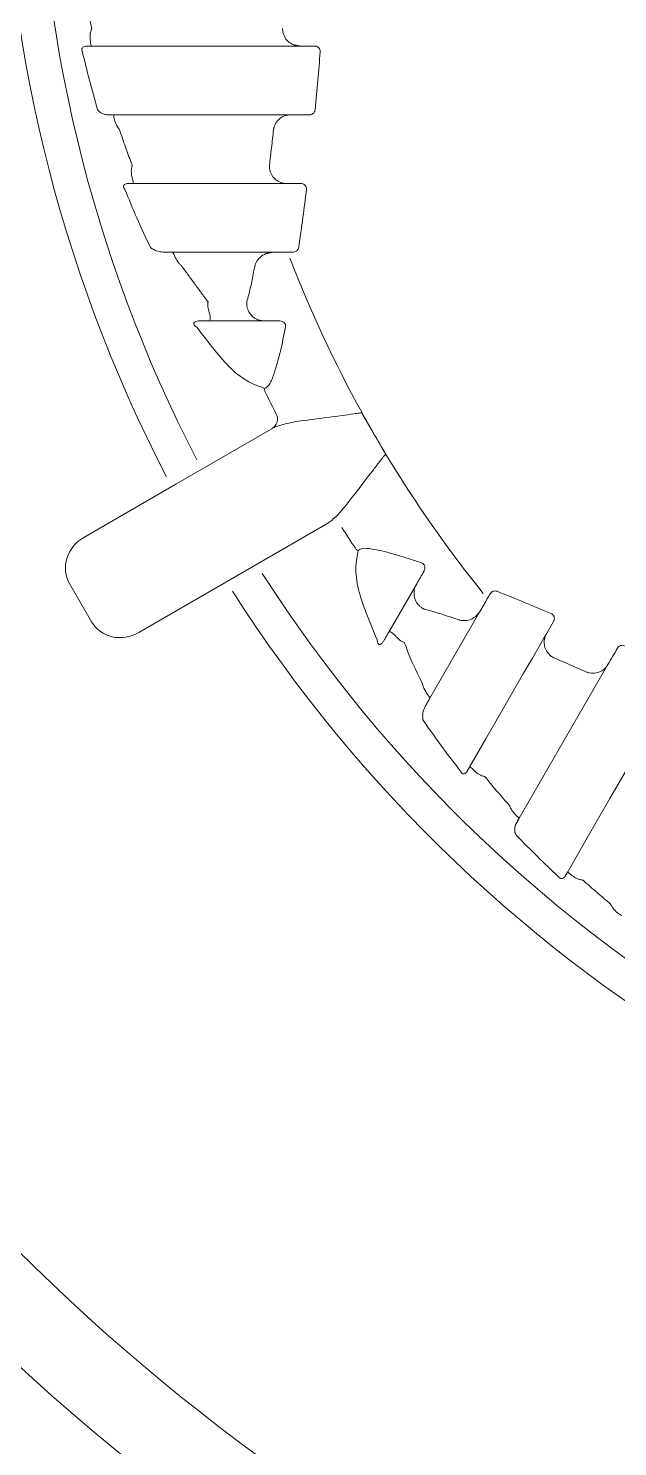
# Model space of a CAD drawing. Header units: inches. Extents: x -1 to 81, y -22 to 129.
# Drawn here: x 3.083 to 3.62, y 59.485 to 60.775 of the extents above; entities that cross this region are included whole.
import ezdxf

# ---------------------------------------------------------------- set-up
doc = ezdxf.new("R2010")
doc.units = ezdxf.units.IN
doc.header["$MEASUREMENT"] = 0
doc.layers.add('1', color=4, linetype='Continuous')

# ---------------------------------------------------------------- blocks, each defined once
blk = doc.blocks.new('FROG')
at = {"layer": '1', "color": 3, "lineweight": 5}
for p, q in [((-0.9991, -0.5537), (-0.9891, -0.571)), ((-1.1692, -0.6173), (-1.0802, -0.5659)), ((-0.9891, -0.571), (-0.9791, -0.5883)), ((-1.2528, -0.6656), (-1.1692, -0.6173)), ((-1.0302, -0.6525), (-1.1192, -0.7039)), ((-1.2659, -0.7077), (-1.2459, -0.7424)), ((-1.1192, -0.7039), (-1.2028, -0.7522)), ((-0.9753, -0.7518), (-0.9499, -0.7079)), ((-0.8923, -0.7331), (-0.9379, -0.8119)), ((-0.8319, -0.7533), (-0.8253, -0.742)), ((-0.7759, -0.7813), (-0.8565, -0.921))]:
    blk.add_line(p, q, dxfattribs=at)
at = {"layer": '1', "color": 3, "lineweight": 5, "flags": 128}
for points in [[(-1.0565, -0.2188), (-1.0614, -0.2188), (-1.0721, -0.2188), (-1.0884, -0.2188), (-1.1102, -0.2188), (-1.1372, -0.2188), (-1.1691, -0.2188), (-1.2056, -0.2188), (-1.2462, -0.2188)], [(-1.0428, -0.2188), (-1.0445, -0.2188), (-1.0462, -0.2188), (-1.0479, -0.2188), (-1.0496, -0.2188), (-1.0513, -0.2188), (-1.0531, -0.2188), (-1.0548, -0.2188), (-1.0565, -0.2188)], [(-1.2258, -0.2813), (-1.1917, -0.2813), (-1.161, -0.2813), (-1.1342, -0.2813), (-1.1115, -0.2813), (-1.093, -0.2813), (-1.0789, -0.2813), (-1.0694, -0.2813), (-1.0646, -0.2813)], [(-1.0646, -0.2813), (-1.0624, -0.2813), (-1.0603, -0.2813), (-1.0581, -0.2813), (-1.056, -0.2813), (-1.0538, -0.2813), (-1.0517, -0.2813), (-1.0495, -0.2813), (-1.0474, -0.2813)], [(-1.0683, -0.3438), (-1.073, -0.3438), (-1.0815, -0.3438), (-1.0938, -0.3438), (-1.1098, -0.3438), (-1.1293, -0.3438), (-1.1523, -0.3438), (-1.1785, -0.3438), (-1.2077, -0.3438)], [(-1.0553, -0.3438), (-1.0569, -0.3438), (-1.0585, -0.3438), (-1.0602, -0.3438), (-1.0618, -0.3438), (-1.0634, -0.3438), (-1.0651, -0.3438), (-1.0667, -0.3438), (-1.0683, -0.3438)], [(-1.1721, -0.4063), (-1.1537, -0.4063), (-1.1372, -0.4063), (-1.1226, -0.4063), (-1.1101, -0.4063), (-1.0996, -0.4063), (-1.0912, -0.4063), (-1.085, -0.4063), (-1.081, -0.4063)], [(-1.0639, -0.4063), (-1.0637, -0.4063), (-1.0636, -0.4063), (-1.0634, -0.4063), (-1.0632, -0.4063), (-1.063, -0.4063), (-1.0628, -0.4063), (-1.0627, -0.4063), (-1.0625, -0.4063)], [(-1.088, -0.4688), (-1.0912, -0.4688), (-1.0953, -0.4688), (-1.1004, -0.4688), (-1.1063, -0.4688), (-1.1131, -0.4688), (-1.1208, -0.4688), (-1.1294, -0.4688), (-1.1387, -0.4688)], [(-0.8831, -0.717), (-0.8832, -0.7172), (-0.8832, -0.7173), (-0.8833, -0.7175), (-0.8834, -0.7176), (-0.8835, -0.7178), (-0.8836, -0.7179), (-0.8837, -0.7181), (-0.8838, -0.7182)], [(-0.9015, -0.874), (-0.8869, -0.8487), (-0.8738, -0.826), (-0.8624, -0.8062), (-0.8526, -0.7892), (-0.8446, -0.7754), (-0.8385, -0.7648), (-0.8342, -0.7574), (-0.8319, -0.7533)], [(-0.7673, -0.7664), (-0.7683, -0.7683), (-0.7694, -0.7702), (-0.7705, -0.772), (-0.7716, -0.7739), (-0.7726, -0.7757), (-0.7737, -0.7776), (-0.7748, -0.7795), (-0.7759, -0.7813)], [(-0.8125, -0.9699), (-0.7922, -0.9347), (-0.774, -0.9031), (-0.758, -0.8755), (-0.7446, -0.8521), (-0.7337, -0.8332), (-0.7255, -0.8191), (-0.7202, -0.8099), (-0.7177, -0.8056)]]:
    blk.add_lwpolyline(points, dxfattribs=at)
at = {"layer": '1', "linetype": 'Continuous', "lineweight": 15}
for radius in [1.995, 1.9325, 1.8575]:
    blk.add_circle((0, 0), radius, dxfattribs=at)
at = {"layer": '1', "color": 3, "lineweight": 5}
for centre, radius, start, end in [((0, 0), 1.3265, 152.5926, 207.4074), ((0, 0), 1.2949, 152.6358, 207.3642), ((0, 0), 1.1421, 201.1339, 208.8898), ((-1.0833, -0.531), 0.00511, 169.9887, 204.9633), ((0, 0), 1.2115, 206.1074, 207.1841), ((-1.0865, -0.5581), 0.0099, 300.5131, 27.808), ((0, 0), 1.1421, 208.8898, 210), ((0, 0), 1.1421, 210, 211.1102), ((0, 0), 1.1421, 211.1102, 218.8661), ((0, 0), 1.2115, 212.8159, 213.8926), ((-1.0015, -0.6727), 0.00511, 215.0351, 250.0131), ((0, 0), 1.2949, 212.6358, 267.3642), ((0, 0), 1.3265, 212.5926, 267.4074)]:
    blk.add_arc(centre, radius, start, end, dxfattribs=at)
for centre, start_param, end_param in [((-1.2378, -0.6916), 4.712389, 6.283185), ((-1.2178, -0.7262), 0, 1.570796)]:
    blk.add_ellipse(centre, major_axis=(-0.028, -0.0162), ratio=0.926878, start_param=start_param, end_param=end_param, dxfattribs=at)
for points, knots in [([(-1.252, -0.1704), (-1.251, -0.1757), (-1.249, -0.1865), (-1.2468, -0.1972), (-1.2456, -0.2027)], [0, 0, 0, 0, 0.486072, 1, 1, 1, 1]), ([(-1.2456, -0.2027), (-1.2457, -0.2028), (-1.2457, -0.2029), (-1.2458, -0.2031), (-1.246, -0.2036), (-1.2464, -0.2048), (-1.2467, -0.206), (-1.2473, -0.2088), (-1.2472, -0.2108), (-1.2471, -0.2126)], [0, 0, 0, 0, 0.013902, 0.030509, 0.069887, 0.160693, 0.377211, 0.424671, 1, 1, 1, 1]), ([(-1.0621, -0.2177), (-1.0636, -0.2169), (-1.0666, -0.2154), (-1.0701, -0.2111), (-1.0714, -0.2075), (-1.0718, -0.205), (-1.0719, -0.2041), (-1.0719, -0.2033), (-1.0719, -0.2029), (-1.0719, -0.2028), (-1.0719, -0.2027)], [0, 0, 0, 0, 0.233284, 0.504838, 0.830341, 0.851053, 0.93952, 0.975141, 0.992554, 1, 1, 1, 1]), ([(-1.2541, -0.2241), (-1.2542, -0.2239), (-1.2543, -0.2235), (-1.2545, -0.2229), (-1.2546, -0.2224), (-1.2546, -0.2216), (-1.2544, -0.2207), (-1.2536, -0.2197), (-1.2522, -0.2189), (-1.251, -0.2188), (-1.2503, -0.2188)], [0, 0, 0, 0, 0.0653348, 0.0926033, 0.1507524, 0.1802076, 0.2725966, 0.4284906, 0.6905235, 1, 1, 1, 1]), ([(-1.2471, -0.2126), (-1.247, -0.2138), (-1.2465, -0.2167), (-1.2463, -0.2185), (-1.2462, -0.2187), (-1.2462, -0.2188)], [0, 0, 0, 0, 0.3256368, 0.7642472, 1, 1, 1, 1]), ([(-1.0377, -0.2241), (-1.0377, -0.2237), (-1.0377, -0.2227), (-1.0383, -0.2211), (-1.0395, -0.2198), (-1.041, -0.2189), (-1.0422, -0.2188), (-1.0428, -0.2188)], [0, 0, 0, 0, 0.154867, 0.346182, 0.551679, 0.772292, 1, 1, 1, 1]), ([(-1.2541, -0.2241), (-1.252, -0.2327), (-1.2478, -0.2505), (-1.2428, -0.2677), (-1.2403, -0.2767)], [0, 0, 0, 0, 0.48116, 1, 1, 1, 1]), ([(-1.0423, -0.2767), (-1.0414, -0.2677), (-1.0398, -0.2502), (-1.0384, -0.2327), (-1.0377, -0.2241)], [0, 0, 0, 0, 0.514173, 1, 1, 1, 1]), ([(-1.2315, -0.2813), (-1.2327, -0.2811), (-1.2348, -0.2809), (-1.2375, -0.2794), (-1.2392, -0.2781), (-1.24, -0.2771), (-1.2403, -0.2767)], [0, 0, 0, 0, 0.445011, 0.736713, 0.907241, 1, 1, 1, 1]), ([(-1.2258, -0.2813), (-1.2258, -0.2814), (-1.2257, -0.2817), (-1.2254, -0.2835), (-1.2251, -0.2851), (-1.225, -0.2859)], [0, 0, 0, 0, 0.450302, 0.712062, 1, 1, 1, 1]), ([(-1.0802, -0.2948), (-1.0802, -0.2947), (-1.0802, -0.2946), (-1.0801, -0.2944), (-1.08, -0.2938), (-1.0798, -0.293), (-1.079, -0.2905), (-1.077, -0.2869), (-1.0729, -0.2832), (-1.0695, -0.2821), (-1.068, -0.2816)], [0, 0, 0, 0, 0.007207, 0.016451, 0.041404, 0.10491, 0.160821, 0.491889, 0.772109, 1, 1, 1, 1]), ([(-1.0474, -0.2813), (-1.0471, -0.2812), (-1.0463, -0.2812), (-1.045, -0.2808), (-1.0436, -0.2798), (-1.0426, -0.2784), (-1.0424, -0.2773), (-1.0423, -0.2767)], [0, 0, 0, 0, 0.1003278, 0.3457949, 0.5765626, 0.7923398, 1, 1, 1, 1]), ([(-1.225, -0.2859), (-1.2244, -0.2876), (-1.2236, -0.2899), (-1.2218, -0.2928), (-1.2211, -0.2939), (-1.2207, -0.2944), (-1.2206, -0.2946), (-1.2205, -0.2947), (-1.2205, -0.2948)], [0, 0, 0, 0, 0.627683, 0.822887, 0.934548, 0.975623, 0.988935, 1, 1, 1, 1]), ([(-1.2205, -0.2948), (-1.2186, -0.3001), (-1.2152, -0.3102), (-1.2112, -0.3209), (-1.2091, -0.3263), (-1.2088, -0.3271)], [0, 0, 0, 0, 0.486631, 0.920248, 1, 1, 1, 1]), ([(-1.0839, -0.3271), (-1.0833, -0.3218), (-1.082, -0.3111), (-1.0808, -0.3003), (-1.0802, -0.2948)], [0, 0, 0, 0, 0.490054, 1, 1, 1, 1]), ([(-1.2088, -0.3271), (-1.2088, -0.3271), (-1.2088, -0.3272), (-1.2089, -0.3273), (-1.2089, -0.3276), (-1.2091, -0.3282), (-1.2094, -0.3294), (-1.2098, -0.3323), (-1.2095, -0.3347), (-1.2093, -0.3364)], [0, 0, 0, 0, 0.01629, 0.019422, 0.044574, 0.093669, 0.197476, 0.422533, 1, 1, 1, 1]), ([(-1.0749, -0.3423), (-1.0763, -0.3415), (-1.0793, -0.3397), (-1.0825, -0.3353), (-1.0836, -0.3316), (-1.0839, -0.3291), (-1.0839, -0.3283), (-1.0839, -0.3276), (-1.0839, -0.3273), (-1.0839, -0.3271), (-1.0839, -0.3271)], [0, 0, 0, 0, 0.242249, 0.522442, 0.830192, 0.872289, 0.947376, 0.978143, 0.992366, 1, 1, 1, 1]), ([(-1.2124, -0.3438), (-1.213, -0.3438), (-1.2143, -0.3439), (-1.2157, -0.3445), (-1.2165, -0.3454), (-1.2167, -0.3462), (-1.2167, -0.3468), (-1.2166, -0.3473), (-1.2164, -0.3478), (-1.216, -0.3486), (-1.2156, -0.349), (-1.2154, -0.3493)], [0, 0, 0, 0, 0.2811723, 0.5512459, 0.6921393, 0.7643805, 0.7952632, 0.8314752, 0.8656489, 0.9089126, 1, 1, 1, 1]), ([(-1.2093, -0.3364), (-1.209, -0.3375), (-1.2084, -0.3402), (-1.2079, -0.3428), (-1.2077, -0.3437), (-1.2077, -0.3437), (-1.2077, -0.3438)], [0, 0, 0, 0, 0.226109, 0.531949, 0.906264, 1, 1, 1, 1]), ([(-1.0683, -0.3438), (-1.0701, -0.3436), (-1.0724, -0.3434), (-1.0744, -0.3425), (-1.0749, -0.3423)], [0, 0, 0, 0, 0.78289, 1, 1, 1, 1]), ([(-1.0553, -0.3438), (-1.0547, -0.3438), (-1.0535, -0.3439), (-1.052, -0.3448), (-1.0508, -0.3461), (-1.0502, -0.3477), (-1.0502, -0.3488), (-1.0502, -0.3493)], [0, 0, 0, 0, 0.225594, 0.442133, 0.640161, 0.822872, 1, 1, 1, 1]), ([(-1.2154, -0.3493), (-1.2118, -0.358), (-1.2044, -0.3762), (-1.1964, -0.3931), (-1.1922, -0.4019)], [0, 0, 0, 0, 0.4750254, 1, 1, 1, 1]), ([(-1.0573, -0.4019), (-1.056, -0.3928), (-1.0535, -0.3753), (-1.0513, -0.3577), (-1.0502, -0.3493)], [0, 0, 0, 0, 0.521275, 1, 1, 1, 1]), ([(-1.1922, -0.4019), (-1.1921, -0.402), (-1.1915, -0.4026), (-1.1897, -0.4038), (-1.1857, -0.4057), (-1.1826, -0.406), (-1.1805, -0.4063)], [0, 0, 0, 0, 0.02561, 0.141944, 0.418959, 1, 1, 1, 1]), ([(-1.1721, -0.4063), (-1.1717, -0.4068), (-1.1711, -0.4075), (-1.1699, -0.4105), (-1.1696, -0.4112)], [0, 0, 0, 0, 0.783797, 1, 1, 1, 1]), ([(-1.1696, -0.4112), (-1.1686, -0.4128), (-1.1674, -0.4151), (-1.165, -0.4177), (-1.1641, -0.4187), (-1.1638, -0.419), (-1.1637, -0.4191), (-1.1637, -0.4191)], [0, 0, 0, 0, 0.645425, 0.878087, 0.957187, 0.990305, 1, 1, 1, 1]), ([(-1.0973, -0.4191), (-1.0973, -0.4191), (-1.0972, -0.419), (-1.0971, -0.4187), (-1.0969, -0.4179), (-1.0966, -0.4169), (-1.0953, -0.4143), (-1.0929, -0.4106), (-1.089, -0.4085), (-1.0872, -0.4075)], [0, 0, 0, 0, 0.008128, 0.024574, 0.064606, 0.172955, 0.244526, 0.657556, 1, 1, 1, 1]), ([(-1.0573, -0.4019), (-1.0574, -0.4025), (-1.0577, -0.4036), (-1.0588, -0.4049), (-1.0603, -0.4059), (-1.0616, -0.4062), (-1.0623, -0.4062), (-1.0625, -0.4063)], [0, 0, 0, 0, 0.213782, 0.437824, 0.680547, 0.939019, 1, 1, 1, 1]), ([(-1.1045, -0.4515), (-1.1039, -0.4493), (-1.1023, -0.4436), (-1.0999, -0.4329), (-1.0982, -0.4239), (-1.0973, -0.4191)], [0, 0, 0, 0, 0.217721, 0.584642, 1, 1, 1, 1]), ([(-1.1398, -0.4515), (-1.1398, -0.4516), (-1.14, -0.4527), (-1.1403, -0.4555), (-1.1396, -0.4581), (-1.1392, -0.4598)], [0, 0, 0, 0, 0.032565, 0.396663, 1, 1, 1, 1]), ([(-1.1392, -0.4598), (-1.1391, -0.4601), (-1.1388, -0.461), (-1.1383, -0.4627), (-1.1376, -0.466), (-1.1377, -0.4682), (-1.1384, -0.4686), (-1.1387, -0.4688)], [0, 0, 0, 0, 0.035854, 0.08407, 0.199059, 0.590433, 1, 1, 1, 1]), ([(-1.1021, -0.4615), (-1.1028, -0.46), (-1.1041, -0.4577), (-1.1045, -0.4546), (-1.1046, -0.453), (-1.1045, -0.4522), (-1.1045, -0.4517), (-1.1045, -0.4515), (-1.1045, -0.4515)], [0, 0, 0, 0, 0.460679, 0.743752, 0.875195, 0.938832, 0.984466, 1, 1, 1, 1]), ([(-1.088, -0.4688), (-1.0901, -0.4686), (-1.0931, -0.4683), (-1.097, -0.4665), (-1.0997, -0.4646), (-1.1013, -0.4625), (-1.1021, -0.4615)], [0, 0, 0, 0, 0.411554, 0.564145, 0.794136, 1, 1, 1, 1]), ([(-1.15, -0.4745), (-1.1505, -0.4742), (-1.1511, -0.4738), (-1.1519, -0.473), (-1.1523, -0.4725), (-1.1525, -0.4722), (-1.1526, -0.4719), (-1.1527, -0.4716), (-1.1528, -0.4714), (-1.1528, -0.4709), (-1.1526, -0.4703), (-1.1517, -0.4694), (-1.1497, -0.4689), (-1.148, -0.4688), (-1.1471, -0.4688)], [0, 0, 0, 0, 0.115704, 0.167927, 0.195014, 0.202603, 0.216292, 0.226975, 0.242923, 0.252652, 0.297534, 0.393013, 0.706807, 1, 1, 1, 1]), ([(-1.15, -0.4745), (-1.1392, -0.4887), (-1.1145, -0.5208), (-1.0977, -0.5268), (-1.0883, -0.5301)], [0, 0, 0, 0, 0.439668, 1, 1, 1, 1]), ([(-1.0883, -0.5301), (-1.087, -0.5294), (-1.0842, -0.5281), (-1.0792, -0.5162), (-1.0741, -0.4979), (-1.0708, -0.482), (-1.0692, -0.4745)], [0, 0, 0, 0, 0.201531, 0.407234, 0.723893, 1, 1, 1, 1]), ([(-1.0692, -0.4745), (-1.0692, -0.4743), (-1.0692, -0.4741), (-1.0691, -0.4734), (-1.0692, -0.4728), (-1.0694, -0.472), (-1.0697, -0.4713), (-1.0702, -0.4706), (-1.0711, -0.4697), (-1.0727, -0.4689), (-1.0738, -0.4688), (-1.0746, -0.4688)], [0, 0, 0, 0, 0.070795, 0.091233, 0.19726, 0.242791, 0.327889, 0.392285, 0.491185, 0.67691, 1, 1, 1, 1]), ([(-0.9997, -0.5523), (-0.9999, -0.5523), (-1.0006, -0.5524), (-1.0031, -0.5527), (-1.0091, -0.5536), (-1.0246, -0.5557), (-1.0468, -0.5586), (-1.0687, -0.5615), (-1.0767, -0.5646), (-1.0802, -0.5659)], [0, 0, 0, 0, 0.004837, 0.021246, 0.071767, 0.176551, 0.477362, 0.772726, 1, 1, 1, 1]), ([(-1.0302, -0.6525), (-1.0273, -0.6502), (-1.0207, -0.6448), (-1.0072, -0.6273), (-0.9935, -0.6095), (-0.9839, -0.5971), (-0.9802, -0.5924), (-0.9787, -0.5904), (-0.9782, -0.5898), (-0.9781, -0.5896)], [0, 0, 0, 0, 0.227274, 0.522638, 0.823449, 0.928233, 0.978755, 0.995163, 1, 1, 1, 1]), ([(-1.0032, -0.6775), (-1.005, -0.6873), (-1.0083, -0.7048), (-0.9928, -0.7422), (-0.986, -0.7587)], [0, 0, 0, 0, 0.560332, 1, 1, 1, 1]), ([(-0.9456, -0.6887), (-0.9545, -0.6858), (-0.9709, -0.6804), (-0.989, -0.6761), (-1, -0.6751), (-1.0021, -0.6767), (-1.0032, -0.6775)], [0, 0, 0, 0, 0.34174, 0.631604, 0.815634, 1, 1, 1, 1]), ([(-0.9432, -0.6962), (-0.9429, -0.6956), (-0.9425, -0.6947), (-0.9423, -0.6929), (-0.9425, -0.6919), (-0.9429, -0.691), (-0.9432, -0.6904), (-0.9437, -0.6898), (-0.9445, -0.6891), (-0.9452, -0.6889), (-0.9456, -0.6887)], [0, 0, 0, 0, 0.295559, 0.468434, 0.606587, 0.632237, 0.730366, 0.771998, 0.859385, 1, 1, 1, 1]), ([(-0.9507, -0.7237), (-0.9512, -0.7226), (-0.9523, -0.7199), (-0.9525, -0.7148), (-0.9515, -0.7106), (-0.9502, -0.7083), (-0.9499, -0.7079)], [0, 0, 0, 0, 0.194273, 0.47568, 0.90861, 1, 1, 1, 1]), ([(-0.8831, -0.717), (-0.8827, -0.7165), (-0.882, -0.7155), (-0.8803, -0.7146), (-0.8785, -0.7142), (-0.8773, -0.7145), (-0.8767, -0.7146)], [0, 0, 0, 0, 0.262971, 0.523837, 0.773366, 1, 1, 1, 1]), ([(-0.8276, -0.7348), (-0.8354, -0.7316), (-0.8518, -0.7247), (-0.8682, -0.7181), (-0.8767, -0.7146)], [0, 0, 0, 0, 0.4787278, 1, 1, 1, 1]), ([(-0.9432, -0.7308), (-0.9433, -0.7307), (-0.9434, -0.7307), (-0.9438, -0.7305), (-0.9445, -0.7301), (-0.9457, -0.7294), (-0.9482, -0.7275), (-0.9497, -0.7252), (-0.9507, -0.7237)], [0, 0, 0, 0, 0.015545, 0.055943, 0.114096, 0.233965, 0.489695, 1, 1, 1, 1]), ([(-0.9116, -0.7407), (-0.9162, -0.7391), (-0.9255, -0.7359), (-0.936, -0.7327), (-0.9416, -0.7312), (-0.9432, -0.7308)], [0, 0, 0, 0, 0.420021, 0.836554, 1, 1, 1, 1]), ([(-0.8276, -0.7348), (-0.8272, -0.7351), (-0.8262, -0.7356), (-0.8252, -0.7369), (-0.8246, -0.7385), (-0.8246, -0.7401), (-0.8249, -0.7413), (-0.8253, -0.7419), (-0.8253, -0.742)], [0, 0, 0, 0, 0.179454, 0.357644, 0.539441, 0.733845, 0.946289, 1, 1, 1, 1]), ([(-0.8965, -0.7378), (-0.8982, -0.7388), (-0.9016, -0.7409), (-0.9059, -0.7414), (-0.9088, -0.7413), (-0.9103, -0.741), (-0.9111, -0.7408), (-0.9114, -0.7407), (-0.9116, -0.7407), (-0.9116, -0.7407)], [0, 0, 0, 0, 0.332298, 0.671382, 0.812033, 0.930044, 0.973406, 0.991877, 1, 1, 1, 1]), ([(-0.9795, -0.759), (-0.98, -0.7598), (-0.9809, -0.7613), (-0.9823, -0.7627), (-0.9835, -0.763), (-0.9841, -0.7629), (-0.9845, -0.7627), (-0.9847, -0.7626), (-0.9849, -0.7623), (-0.9851, -0.7621), (-0.9853, -0.7618), (-0.9855, -0.7613), (-0.9859, -0.7601), (-0.9859, -0.7593), (-0.986, -0.7587)], [0, 0, 0, 0, 0.304694, 0.597553, 0.685254, 0.736132, 0.754751, 0.766196, 0.779358, 0.793045, 0.80569, 0.820187, 0.874933, 1, 1, 1, 1]), ([(-0.9753, -0.7518), (-0.9748, -0.7515), (-0.9742, -0.7511), (-0.9718, -0.7528), (-0.9707, -0.7537), (-0.9696, -0.7547), (-0.9686, -0.7558), (-0.968, -0.7564), (-0.9678, -0.7567)], [0, 0, 0, 0, 0.62644, 0.744307, 0.828141, 0.921804, 0.962288, 1, 1, 1, 1]), ([(-0.9678, -0.7567), (-0.9666, -0.7579), (-0.9646, -0.7598), (-0.962, -0.761), (-0.961, -0.7613), (-0.9609, -0.7614)], [0, 0, 0, 0, 0.6010427, 0.9674392, 1, 1, 1, 1]), ([(-0.8339, -0.7597), (-0.8336, -0.758), (-0.8332, -0.7557), (-0.8321, -0.7537), (-0.8319, -0.7533)], [0, 0, 0, 0, 0.784639, 1, 1, 1, 1]), ([(-0.8252, -0.7751), (-0.8253, -0.7751), (-0.8254, -0.775), (-0.8256, -0.7749), (-0.8263, -0.7746), (-0.827, -0.7741), (-0.829, -0.7726), (-0.8316, -0.7698), (-0.8338, -0.7649), (-0.8338, -0.7614), (-0.8339, -0.7597)], [0, 0, 0, 0, 0.007633, 0.021857, 0.052622, 0.12771, 0.169808, 0.477558, 0.757749, 1, 1, 1, 1]), ([(-0.9609, -0.7614), (-0.9595, -0.7654), (-0.9557, -0.7764), (-0.9491, -0.7897), (-0.9448, -0.7982)], [0, 0, 0, 0, 0.3618605, 1, 1, 1, 1]), ([(-0.7608, -0.7643), (-0.7609, -0.7642), (-0.7615, -0.7639), (-0.7628, -0.7637), (-0.7646, -0.764), (-0.7662, -0.7649), (-0.7669, -0.7659), (-0.7673, -0.7664)], [0, 0, 0, 0, 0.0400664, 0.2597841, 0.4984827, 0.7478881, 1, 1, 1, 1]), ([(-0.7954, -0.7881), (-0.8004, -0.7859), (-0.8104, -0.7815), (-0.8203, -0.7772), (-0.8252, -0.7751)], [0, 0, 0, 0, 0.509951, 1, 1, 1, 1]), ([(-0.7779, -0.7841), (-0.7791, -0.7852), (-0.7817, -0.7875), (-0.787, -0.7893), (-0.7911, -0.7892), (-0.7937, -0.7887), (-0.7945, -0.7884), (-0.795, -0.7882), (-0.7952, -0.7881), (-0.7953, -0.7881), (-0.7954, -0.7881)], [0, 0, 0, 0, 0.2278908, 0.5081103, 0.839179, 0.8950917, 0.9585973, 0.9835495, 0.9927928, 1, 1, 1, 1]), ([(-0.9448, -0.7982), (-0.9448, -0.7983), (-0.9448, -0.7984), (-0.9447, -0.7987), (-0.9446, -0.799), (-0.9444, -0.7998), (-0.9433, -0.803), (-0.942, -0.8054), (-0.9409, -0.8073)], [0, 0, 0, 0, 0.009697, 0.029483, 0.083864, 0.092499, 0.26606, 1, 1, 1, 1]), ([(-0.9409, -0.8073), (-0.9395, -0.8092), (-0.9379, -0.8115), (-0.9379, -0.8119), (-0.9379, -0.8119)], [0, 0, 0, 0, 0.825034, 1, 1, 1, 1]), ([(-0.9421, -0.8192), (-0.9428, -0.8208), (-0.9439, -0.8233), (-0.9447, -0.8275), (-0.9443, -0.8303), (-0.9442, -0.8315)], [0, 0, 0, 0, 0.47502, 0.772177, 1, 1, 1, 1]), ([(-0.9442, -0.8315), (-0.9381, -0.8403), (-0.9275, -0.8557), (-0.9154, -0.8712), (-0.9102, -0.8779)], [0, 0, 0, 0, 0.5726948, 1, 1, 1, 1]), ([(-0.9015, -0.874), (-0.9013, -0.8742), (-0.901, -0.8744), (-0.8988, -0.8765), (-0.8972, -0.878), (-0.8962, -0.8789), (-0.896, -0.8791)], [0, 0, 0, 0, 0.512369, 0.752148, 0.947489, 1, 1, 1, 1]), ([(-0.9102, -0.8779), (-0.9101, -0.8781), (-0.9099, -0.8787), (-0.9095, -0.8794), (-0.9091, -0.8799), (-0.9087, -0.8802), (-0.9083, -0.8805), (-0.9076, -0.8808), (-0.9066, -0.8807), (-0.9052, -0.88), (-0.9044, -0.8789), (-0.9039, -0.8781)], [0, 0, 0, 0, 0.067786, 0.136986, 0.166253, 0.202694, 0.230364, 0.273069, 0.419118, 0.58725, 1, 1, 1, 1]), ([(-0.896, -0.8791), (-0.8946, -0.8802), (-0.8927, -0.8816), (-0.8899, -0.8827), (-0.8887, -0.883), (-0.8882, -0.8832), (-0.8879, -0.8832), (-0.8878, -0.8833), (-0.8877, -0.8833), (-0.8877, -0.8833)], [0, 0, 0, 0, 0.577471, 0.802521, 0.906331, 0.955427, 0.980575, 0.983706, 1, 1, 1, 1]), ([(-0.8877, -0.8833), (-0.8853, -0.8862), (-0.8782, -0.895), (-0.8706, -0.9037), (-0.8655, -0.9096)], [0, 0, 0, 0, 0.332589, 1, 1, 1, 1]), ([(-0.8655, -0.9096), (-0.8655, -0.9096), (-0.8654, -0.9097), (-0.8653, -0.91), (-0.865, -0.9107), (-0.8644, -0.9119), (-0.8628, -0.9148), (-0.8613, -0.9165), (-0.86, -0.9179)], [0, 0, 0, 0, 0.011064, 0.029247, 0.078573, 0.213438, 0.372329, 1, 1, 1, 1]), ([(-0.8598, -0.9358), (-0.86, -0.9351), (-0.8607, -0.9335), (-0.8608, -0.9307), (-0.8604, -0.928), (-0.8596, -0.9265), (-0.8593, -0.9259)], [0, 0, 0, 0, 0.1447437, 0.3782428, 0.7616853, 1, 1, 1, 1]), ([(-0.86, -0.9179), (-0.8591, -0.9187), (-0.8577, -0.9199), (-0.8567, -0.9208), (-0.8566, -0.9209), (-0.8565, -0.921)], [0, 0, 0, 0, 0.45093, 0.68803, 1, 1, 1, 1]), ([(-0.8598, -0.9358), (-0.8595, -0.9361), (-0.8531, -0.9428), (-0.8404, -0.9557), (-0.8275, -0.968), (-0.8211, -0.974)], [0, 0, 0, 0, 0.023441, 0.520828, 1, 1, 1, 1]), ([(-0.8146, -0.9734), (-0.8151, -0.9742), (-0.8159, -0.9752), (-0.8174, -0.9759), (-0.8185, -0.9759), (-0.8193, -0.9756), (-0.8199, -0.9753), (-0.8203, -0.975), (-0.8207, -0.9745), (-0.821, -0.9742), (-0.8211, -0.974)], [0, 0, 0, 0, 0.4187617, 0.6152643, 0.7533616, 0.8189054, 0.8477045, 0.9059224, 0.9367842, 1, 1, 1, 1]), ([(-0.8125, -0.9699), (-0.8124, -0.97), (-0.8122, -0.9702), (-0.8107, -0.9714), (-0.8094, -0.9724), (-0.808, -0.9735), (-0.8076, -0.9738)], [0, 0, 0, 0, 0.451807, 0.56957, 0.892087, 1, 1, 1, 1]), ([(-0.8076, -0.9738), (-0.8063, -0.9747), (-0.8042, -0.976), (-0.8011, -0.9769), (-0.7995, -0.9772), (-0.7989, -0.9773), (-0.7986, -0.9774), (-0.7984, -0.9774), (-0.7984, -0.9774)], [0, 0, 0, 0, 0.5304209, 0.8027698, 0.9144248, 0.9626555, 0.9861068, 1, 1, 1, 1]), ([(-0.7984, -0.9774), (-0.7942, -0.9812), (-0.786, -0.9885), (-0.7776, -0.9956), (-0.7736, -0.9991)], [0, 0, 0, 0, 0.5177675, 1, 1, 1, 1]), ([(-0.7736, -0.9991), (-0.7735, -0.9991), (-0.7734, -0.9993), (-0.7732, -0.9998), (-0.7725, -1.001), (-0.7706, -1.004), (-0.7686, -1.0058), (-0.7672, -1.0071)], [0, 0, 0, 0, 0.011521, 0.052687, 0.136863, 0.36761, 1, 1, 1, 1]), ([(-0.7672, -1.0071), (-0.766, -1.008), (-0.7638, -1.0095), (-0.7635, -1.0097), (-0.7634, -1.0098)], [0, 0, 0, 0, 0.5683904, 1, 1, 1, 1])]:
    blk.add_open_spline(points, degree=3, knots=knots, dxfattribs=at)
for points in [[(-1.2462, -0.2188), (-1.2503, -0.2188)], [(-1.0565, -0.2188), (-1.0621, -0.2177)], [(-1.2315, -0.2813), (-1.2258, -0.2813)], [(-1.068, -0.2816), (-1.0646, -0.2813)], [(-1.2077, -0.3438), (-1.2124, -0.3438)], [(-1.1805, -0.4063), (-1.1721, -0.4063)], [(-1.0872, -0.4075), (-1.081, -0.4063)], [(-1.081, -0.4063), (-1.0639, -0.4063)], [(-1.1637, -0.4191), (-1.1398, -0.4515)], [(-1.1387, -0.4688), (-1.1471, -0.4688)], [(-1.0746, -0.4688), (-1.088, -0.4688)], [(-0.9999, -0.5518), (-0.9997, -0.5523)], [(-0.9997, -0.5523), (-0.9991, -0.5537)], [(-0.9791, -0.5883), (-0.9781, -0.5896)], [(-0.9781, -0.5896), (-0.9778, -0.5901)], [(-0.9499, -0.7079), (-0.9432, -0.6962)], [(-0.8838, -0.7182), (-0.8923, -0.7331)], [(-0.8923, -0.7331), (-0.8965, -0.7378)], [(-0.9795, -0.759), (-0.9753, -0.7518)], [(-0.7759, -0.7813), (-0.7779, -0.7841)], [(-0.9379, -0.8119), (-0.9421, -0.8192)], [(-0.9039, -0.8781), (-0.9015, -0.874)], [(-0.8565, -0.921), (-0.8593, -0.9259)], [(-0.8146, -0.9734), (-0.8125, -0.9699)]]:
    blk.add_open_spline(points, degree=1, dxfattribs=at)
blk = doc.blocks.new('19 HS Propel')
at = {"layer": '1', "color": 3}
blk.add_arc((30.0518, 40.1467), 25.654, 147.42384, 204.08967, dxfattribs=at)
at = {"layer": '1'}
blk.add_blockref('FROG', (5.2296, 55.0221), dxfattribs=at)

msp = doc.modelspace()

# ---------------------------------------------------------------- block references
msp.add_blockref('19 HS Propel', (-0.8428, 5.9556))

doc.saveas('drawing.dxf')
